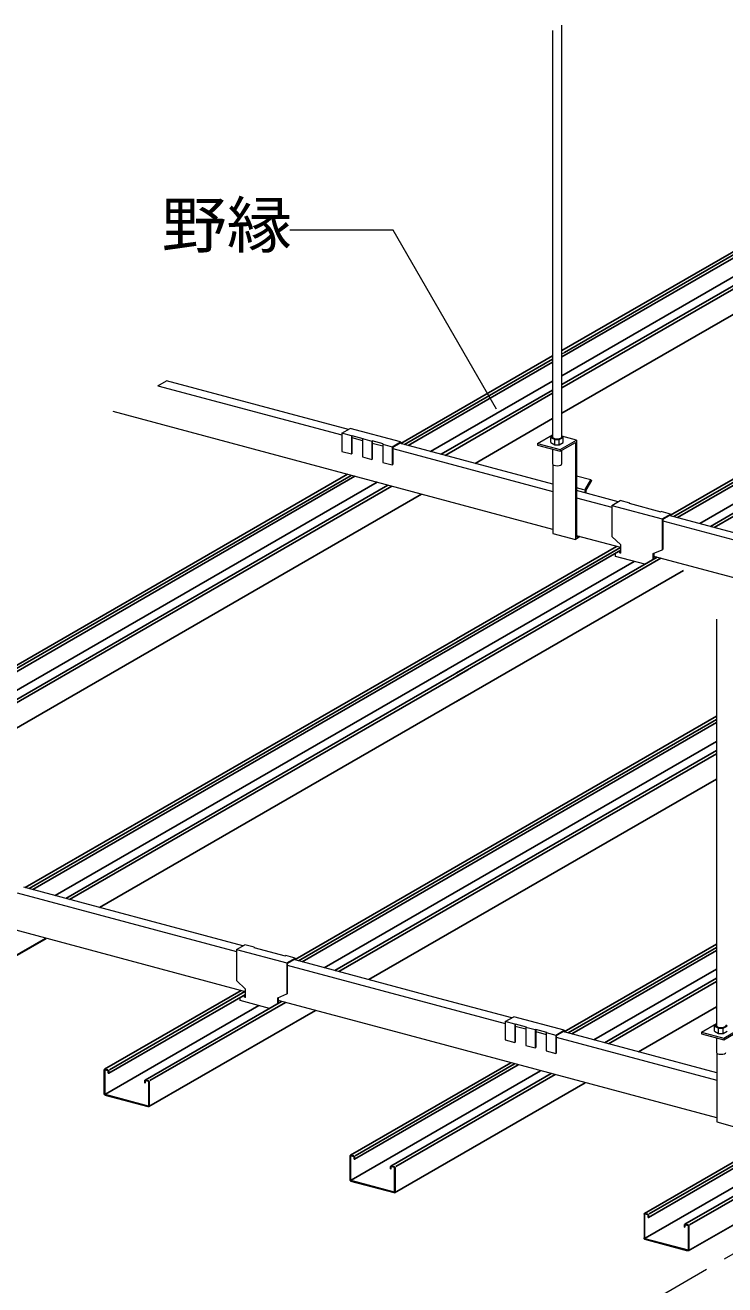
# Model space of a CAD drawing. Units: millimetres on the paper, with parts at other scales. Extents: x -195 to 195, y -1209 to 138.
# Drawn here: x 40 to 73.8, y -80.2 to -19.2 of the extents above; entities that cross this region are included whole.
import ezdxf
from ezdxf.enums import TextEntityAlignment as Align

# ---------------------------------------------------------------- set-up
doc = ezdxf.new("R2010")
doc.units = ezdxf.units.MM
doc.linetypes.add('CHAIN1', pattern=[8, 5, -1, 1, -1])
for name, color, linetype, lineweight in [('5-0_中心線', 4, 'CHAIN1', 9), ('5-1_吊り材', 7, 'Continuous', 18), ('5-2_野縁受け', 3, 'Continuous', 18), ('5-3_野縁', 2, 'Continuous', 25), ('5-5_寸法', 4, 'Continuous', 9), ('5-6_文字', 7, 'Continuous', 18), ('5-A_クリップ', 7, 'Continuous', 18)]:
    doc.layers.add(name, color=color, linetype=linetype, lineweight=lineweight)
doc.styles.add('ＭＳ ゴシック', font='')
doc.styles.get('ＭＳ ゴシック').set_extended_font_data('MS Gothic')

msp = doc.modelspace()

# ---------------------------------------------------------------- linework, layer by layer
at = {"layer": '5-0_中心線'}
msp.add_line((68.639, -81.929), (113.104, -56.257), dxfattribs=at)
at = {"layer": '5-1_吊り材'}
for p, q in [((65.519, -19.496), (65.519, -39.172)), ((65.97, -39.157), (65.97, -19.236)), ((65.97, -35.133), (66.089, -35.064)), ((64.792, -39.476), (65.519, -39.056)), ((64.792, -39.476), (64.792, -39.556)), ((64.792, -39.476), (65.879, -39.767)), ((64.792, -39.556), (65.879, -39.847)), ((65.434, -39.183), (65.519, -39.12)), ((65.624, -39.536), (65.842, -39.536)), ((65.842, -39.536), (66.031, -39.431)), ((65.879, -39.767), (66.676, -39.307)), ((65.879, -39.847), (66.62, -39.419)), ((66.676, -39.307), (65.97, -39.118)), ((66.031, -39.431), (66.031, -39.183)), ((66.62, -39.419), (66.62, -44.116)), ((66.676, -39.307), (66.676, -44.004)), ((65.516, -39.75), (65.516, -40.459)), ((65.879, -39.767), (65.879, -39.847)), ((65.97, -40.459), (65.97, -39.794)), ((65.534, -40.493), (65.534, -43.824)), ((67.139, -41.733), (67.413, -41.258)), ((67.372, -41.234), (67.413, -41.258)), ((67.031, -41.719), (66.676, -41.623)), ((67.084, -41.733), (67.084, -41.86)), ((67.139, -41.875), (67.139, -41.733)), ((65.534, -43.824), (66.62, -44.116)), ((66.853, -43.981), (66.62, -44.116)), ((66.758, -43.956), (66.676, -44.004)), ((73.442, -47.973), (73.442, -67.649)), ((72.715, -67.952), (73.442, -67.532)), ((73.357, -67.659), (73.442, -67.597)), ((72.715, -67.952), (72.715, -68.032)), ((72.715, -67.952), (73.802, -68.243)), ((72.715, -68.032), (73.802, -68.323)), ((73.439, -68.226), (73.439, -68.935)), ((73.546, -68.012), (73.764, -68.012)), ((73.764, -68.012), (73.954, -67.908)), ((73.802, -68.243), (74.598, -67.783)), ((73.802, -68.323), (74.543, -67.895)), ((73.802, -68.243), (73.802, -68.323)), ((73.456, -68.97), (73.456, -72.301)), ((73.456, -72.301), (74.543, -72.592))]:
    msp.add_line(p, q, dxfattribs=at)
for points in [[(65.434, -39.431), (65.434, -39.183), (65.624, -39.287)], [(65.434, -39.431), (65.624, -39.536), (65.624, -39.287), (65.842, -39.287)], [(65.842, -39.536), (65.842, -39.287), (66.031, -39.183), (65.97, -39.138)], [(67.084, -41.733), (67.372, -41.234), (66.676, -41.047)], [(73.764, -68.012), (73.764, -67.764), (73.954, -67.659), (73.892, -67.615)], [(73.357, -67.908), (73.357, -67.659), (73.546, -67.764)], [(73.357, -67.908), (73.546, -68.012), (73.546, -67.764), (73.764, -67.764)]]:
    msp.add_lwpolyline(points, dxfattribs=at)
for centre, start_param in [((65.743, -39.157), 0.169876), ((65.743, -40.458), 0.009069), ((73.666, -67.633), 0.169876), ((73.666, -68.934), 0.009069)]:
    msp.add_ellipse(centre, major_axis=(-0.227, 0), ratio=0.41029, start_param=start_param, end_param=3.132524, dxfattribs=at)
at = {"layer": '5-2_野縁受け'}
for p, q in [((46.433, -36.678), (46.849, -36.438)), ((55.645, -38.795), (46.849, -36.438)), ((46.433, -36.678), (55.332, -39.063)), ((65.534, -43.628), (44.266, -37.929)), ((55.81, -39.191), (56.321, -39.328)), ((56.798, -39.456), (57.31, -39.593)), ((65.534, -41.445), (58.114, -39.457)), ((57.787, -39.721), (65.534, -41.796)), ((68.694, -42.292), (66.676, -41.751)), ((66.676, -42.102), (68.39, -42.562)), ((70.845, -43.219), (81.371, -46.04)), ((81.684, -45.772), (71.163, -42.953)), ((68.824, -44.51), (66.676, -43.934)), ((82.773, -48.247), (70.41, -44.935)), ((39.63, -61.209), (50.232, -64.05)), ((50.536, -63.78), (39.957, -60.945)), ((50.667, -65.998), (35.499, -61.934)), ((59.771, -66.255), (53.006, -64.442)), ((52.687, -64.708), (63.234, -67.534)), ((57.693, -67.881), (52.253, -66.423)), ((63.547, -67.266), (59.771, -66.255)), ((73.456, -72.105), (57.693, -67.881)), ((63.712, -67.662), (64.223, -67.799)), ((64.701, -67.927), (65.212, -68.064)), ((65.689, -68.192), (73.456, -70.273)), ((73.456, -69.922), (66.016, -67.928))]:
    msp.add_line(p, q, dxfattribs=at)
at = {"layer": '5-3_野縁'}
for p, q in [((65.97, -34.974), (86.771, -22.965)), ((65.97, -35.283), (86.982, -23.152)), ((66.089, -35.064), (86.959, -23.015)), ((65.97, -36.627), (88.727, -23.489)), ((65.97, -36.786), (88.915, -23.539)), ((65.97, -36.193), (87.622, -23.692)), ((90.364, -23.927), (65.97, -38.012)), ((71.227, -42.944), (99.79, -26.453)), ((71.384, -43.012), (99.978, -26.504)), ((71.561, -43.06), (100.156, -26.551)), ((72.637, -43.348), (101.232, -26.839)), ((73.152, -43.486), (101.746, -26.977)), ((73.34, -43.537), (101.934, -27.028)), ((58.176, -39.474), (65.519, -35.234)), ((58.364, -39.524), (65.519, -35.393)), ((58.542, -39.571), (65.519, -35.543)), ((59.618, -39.86), (65.519, -36.453)), ((60.132, -39.998), (65.519, -36.887)), ((60.32, -40.048), (65.519, -37.046)), ((65.519, -38.272), (61.77, -40.436)), ((34.793, -52.974), (55.594, -40.965)), ((34.793, -53.133), (55.782, -41.015)), ((34.793, -53.283), (55.959, -41.063)), ((34.793, -54.193), (57.035, -41.351)), ((34.793, -54.627), (57.55, -41.489)), ((34.793, -54.786), (57.738, -41.539)), ((59.187, -41.928), (34.793, -56.012)), ((60.873, -48.922), (68.613, -44.453)), ((60.873, -49.081), (68.801, -44.504)), ((60.873, -49.231), (68.824, -44.64)), ((60.873, -50.575), (70.569, -44.977)), ((60.873, -50.734), (70.757, -45.028)), ((60.058, -50.611), (69.465, -45.18)), ((71.852, -45.621), (60.873, -51.96)), ((40.019, -60.962), (60.936, -48.886)), ((40.207, -61.012), (61.128, -48.934)), ((40.384, -61.06), (60.988, -49.165)), ((41.46, -61.348), (60.423, -50.401)), ((41.975, -61.486), (61.199, -50.387)), ((42.163, -61.537), (61.416, -50.421)), ((61.339, -51.69), (43.612, -61.925)), ((53.07, -64.433), (73.442, -52.671)), ((53.226, -64.501), (73.442, -52.83)), ((53.404, -64.549), (73.442, -52.98)), ((54.48, -64.837), (73.442, -53.889)), ((54.994, -64.975), (73.442, -54.324)), ((55.182, -65.025), (73.442, -54.483)), ((73.442, -55.708), (56.632, -65.414)), ((40.998, -63.417), (32.943, -68.068)), ((41.03, -63.416), (32.975, -68.066)), ((66.078, -67.945), (73.442, -63.693)), ((66.266, -67.995), (73.442, -63.852)), ((66.444, -68.043), (73.442, -64.002)), ((67.52, -68.331), (73.442, -64.912)), ((68.034, -68.469), (73.442, -65.347)), ((68.222, -68.519), (73.442, -65.506)), ((43.857, -69.752), (50.456, -65.942)), ((44.057, -69.945), (50.667, -66.129)), ((44.088, -69.777), (50.644, -65.992)), ((43.893, -70.949), (51.307, -66.669)), ((45.813, -70.276), (52.412, -66.466)), ((54.049, -66.905), (45.995, -71.555)), ((46.044, -70.301), (52.6, -66.516)), ((73.442, -66.731), (69.672, -68.908)), ((55.744, -73.911), (63.496, -69.436)), ((43.839, -70.937), (43.839, -69.787)), ((43.861, -69.793), (43.861, -70.943)), ((43.883, -69.749), (44.013, -69.784)), ((44.013, -69.809), (43.883, -69.774)), ((44.035, -69.939), (44.035, -69.839)), ((44.057, -69.945), (44.035, -69.939)), ((44.057, -69.845), (44.057, -69.945)), ((55.78, -75.109), (64.937, -69.822)), ((55.943, -74.105), (63.861, -69.534)), ((55.975, -73.937), (63.684, -69.486)), ((57.7, -74.435), (65.452, -69.96)), ((57.931, -74.461), (65.64, -70.01)), ((45.795, -70.311), (45.795, -70.411)), ((45.795, -70.411), (45.817, -70.417)), ((45.817, -70.317), (45.817, -70.417)), ((45.969, -70.308), (45.839, -70.273)), ((45.969, -70.333), (45.839, -70.298)), ((45.991, -70.364), (45.991, -71.514)), ((46.013, -71.519), (46.013, -70.369)), ((67.089, -70.399), (57.867, -75.723)), ((45.969, -71.533), (43.883, -70.974)), ((45.963, -71.556), (43.883, -70.999)), ((69.959, -76.727), (76.536, -72.93)), ((70.159, -76.92), (76.747, -73.117)), ((70.19, -76.752), (76.724, -72.98)), ((69.995, -77.925), (77.387, -73.657)), ((71.915, -77.251), (78.492, -73.454)), ((72.146, -77.276), (78.68, -73.504)), ((55.726, -75.097), (55.726, -73.947)), ((55.748, -73.953), (55.748, -75.103)), ((55.769, -73.909), (55.9, -73.944)), ((55.9, -73.969), (55.769, -73.934)), ((55.922, -74.099), (55.922, -73.999)), ((55.943, -74.105), (55.922, -74.099)), ((55.943, -74.005), (55.943, -74.105)), ((80.129, -73.893), (72.078, -78.541)), ((57.682, -74.471), (57.682, -74.571)), ((57.682, -74.571), (57.704, -74.577)), ((57.704, -74.477), (57.704, -74.577)), ((57.856, -74.468), (57.725, -74.433)), ((57.856, -74.493), (57.725, -74.458)), ((57.878, -74.523), (57.878, -75.673)), ((57.899, -75.679), (57.899, -74.529)), ((57.856, -75.693), (55.769, -75.134)), ((57.856, -75.718), (55.769, -75.159)), ((69.963, -76.768), (69.963, -77.918)), ((69.985, -76.724), (70.115, -76.759)), ((70.115, -76.784), (69.985, -76.749)), ((70.137, -76.915), (70.137, -76.815)), ((70.159, -76.92), (70.137, -76.915)), ((70.159, -76.82), (70.159, -76.92)), ((71.898, -77.286), (71.898, -77.386)), ((71.898, -77.386), (71.919, -77.392)), ((71.919, -77.292), (71.919, -77.392)), ((72.071, -77.283), (71.941, -77.248)), ((72.071, -77.308), (71.941, -77.273)), ((72.093, -77.339), (72.093, -78.489)), ((72.115, -78.495), (72.115, -77.345)), ((72.071, -78.508), (69.985, -77.949)), ((72.065, -78.531), (69.985, -77.974))]:
    msp.add_line(p, q, dxfattribs=at)
for centre, major_axis, start_param, end_param in [((43.883, -69.799), (-0.0243, 0.048), 5.691408, 7.262205), ((43.883, -69.799), (0.0121, -0.024), 2.549816, 4.120612), ((44.013, -69.834), (-0.0243, 0.048), 4.120612, 5.691408), ((44.013, -69.834), (0.0121, -0.024), 0.97902, 2.549816), ((45.839, -70.323), (-0.0243, 0.048), 5.691408, 7.262205), ((45.839, -70.323), (0.0121, -0.024), 2.549816, 4.120612), ((45.969, -70.358), (-0.0243, 0.048), 4.120612, 5.691408), ((45.969, -70.358), (0.0121, -0.024), 0.97902, 2.549816), ((43.883, -70.949), (-0.0243, 0.048), 0.97902, 2.549816), ((43.883, -70.949), (0.0121, -0.024), 4.120612, 5.691408), ((45.969, -71.508), (0.0121, -0.024), 5.691408, 7.262205), ((45.969, -71.508), (-0.0243, 0.048), 2.549816, 4.120612), ((55.769, -73.959), (-0.0243, 0.048), 5.691408, 7.262205), ((55.769, -73.959), (0.0121, -0.024), 2.549816, 4.120612), ((55.9, -73.994), (-0.0243, 0.048), 4.120612, 5.691408), ((55.9, -73.994), (0.0121, -0.024), 0.97902, 2.549816), ((57.725, -74.483), (-0.0243, 0.048), 5.691408, 7.262205), ((57.725, -74.483), (0.0121, -0.024), 2.549816, 4.120612), ((57.856, -74.518), (-0.0243, 0.048), 4.120612, 5.691408), ((57.856, -74.518), (0.0121, -0.024), 0.97902, 2.549816), ((55.769, -75.109), (-0.0243, 0.048), 0.97902, 2.549816), ((55.769, -75.109), (0.0121, -0.024), 4.120612, 5.691408), ((57.856, -75.668), (0.0121, -0.024), 5.691408, 7.262205), ((57.856, -75.668), (-0.0243, 0.048), 2.549816, 4.120612), ((69.985, -76.774), (-0.0243, 0.048), 5.691408, 7.262205), ((69.985, -76.774), (0.0121, -0.024), 2.549816, 4.120612), ((70.115, -76.809), (-0.0243, 0.048), 4.120612, 5.691408), ((70.115, -76.809), (0.0121, -0.024), 0.97902, 2.549816), ((71.941, -77.298), (-0.0243, 0.048), 5.691408, 7.262205), ((71.941, -77.298), (0.0121, -0.024), 2.549816, 4.120612), ((72.071, -77.333), (-0.0243, 0.048), 4.120612, 5.691408), ((72.071, -77.333), (0.0121, -0.024), 0.97902, 2.549816), ((69.985, -77.924), (-0.0243, 0.048), 0.97902, 2.549816), ((69.985, -77.924), (0.0121, -0.024), 4.120612, 5.691408), ((72.071, -78.483), (0.0121, -0.024), 5.691408, 7.262205), ((72.071, -78.483), (-0.0243, 0.048), 2.549816, 4.120612)]:
    msp.add_ellipse(centre, major_axis=major_axis, ratio=0.751651, start_param=start_param, end_param=end_param, dxfattribs=at)
at = {"layer": '5-6_文字'}
for p, q in [((57.812, -29.161), (52.812, -29.161)), ((62.812, -37.821), (57.812, -29.161))]:
    msp.add_line(p, q, dxfattribs=at)
at = {"layer": '5-A_クリップ'}
for p, q in [((55.332, -38.975), (55.736, -38.743)), ((55.332, -38.975), (55.332, -39.857)), ((55.789, -39.098), (55.332, -38.975)), ((58.17, -39.395), (55.736, -38.743)), ((55.789, -39.098), (55.81, -39.086)), ((55.789, -39.098), (55.789, -39.979)), ((55.81, -39.086), (55.81, -39.967)), ((55.81, -39.086), (56.342, -39.228)), ((56.321, -39.24), (56.342, -39.228)), ((56.321, -39.24), (56.321, -40.122)), ((56.321, -39.24), (56.778, -39.363)), ((56.778, -39.363), (56.798, -39.351)), ((56.778, -39.363), (56.778, -40.244)), ((56.798, -39.351), (56.798, -40.232)), ((57.331, -39.493), (56.798, -39.351)), ((57.31, -39.505), (57.331, -39.493)), ((57.31, -39.505), (57.31, -40.387)), ((57.31, -39.505), (57.767, -39.628)), ((57.767, -39.628), (58.17, -39.395)), ((57.787, -39.646), (58.149, -39.437)), ((58.149, -39.437), (58.149, -39.466)), ((58.17, -39.395), (58.17, -39.472)), ((55.332, -39.857), (55.789, -39.979)), ((55.789, -39.979), (55.81, -39.967)), ((56.321, -40.122), (56.778, -40.244)), ((57.767, -39.628), (57.767, -40.509)), ((57.787, -39.646), (57.787, -40.497)), ((56.778, -40.244), (56.798, -40.232)), ((57.31, -40.387), (57.767, -40.509)), ((57.767, -40.509), (57.787, -40.497)), ((68.39, -42.467), (68.793, -42.234)), ((68.39, -42.467), (68.39, -43.967)), ((68.39, -42.467), (70.824, -43.119)), ((69.249, -42.357), (68.793, -42.234)), ((69.229, -42.369), (70.75, -42.776)), ((70.75, -42.776), (70.771, -42.764)), ((71.227, -42.887), (70.771, -42.764)), ((70.824, -43.119), (71.227, -42.887)), ((70.824, -43.119), (70.824, -44.619)), ((70.845, -43.137), (71.206, -42.929)), ((70.845, -43.137), (70.845, -44.607)), ((71.085, -42.999), (71.091, -42.995)), ((71.206, -42.929), (71.206, -42.965)), ((71.227, -42.887), (71.227, -42.97)), ((68.39, -43.967), (68.824, -44.384)), ((68.824, -44.784), (68.824, -44.384)), ((68.568, -44.94), (68.568, -44.788)), ((69.979, -45.318), (68.568, -44.94)), ((68.726, -44.697), (68.776, -44.771)), ((68.747, -44.685), (68.797, -44.759)), ((70.389, -44.803), (70.824, -44.619)), ((70.389, -45.081), (70.389, -44.803)), ((70.41, -44.794), (70.41, -45.069)), ((70.824, -44.619), (70.845, -44.607)), ((50.232, -63.956), (50.636, -63.723)), ((50.232, -63.956), (52.666, -64.608)), ((50.232, -63.956), (50.232, -65.456)), ((51.092, -63.845), (50.636, -63.723)), ((51.071, -63.857), (52.592, -64.265)), ((52.592, -64.265), (52.613, -64.253)), ((52.687, -64.626), (53.049, -64.417)), ((53.049, -64.417), (53.049, -64.453)), ((53.07, -64.375), (53.07, -64.459)), ((52.666, -64.608), (52.666, -66.108)), ((52.687, -64.626), (52.687, -66.096)), ((50.232, -65.456), (50.667, -65.872)), ((50.411, -66.428), (50.411, -66.277)), ((50.569, -66.185), (50.619, -66.259)), ((50.59, -66.173), (50.639, -66.247)), ((50.667, -66.272), (50.667, -65.872)), ((52.232, -66.291), (52.666, -66.108)), ((52.232, -66.57), (52.232, -66.291)), ((52.253, -66.283), (52.253, -66.558)), ((52.666, -66.108), (52.687, -66.096)), ((51.822, -66.807), (50.411, -66.428)), ((63.234, -67.447), (63.638, -67.214)), ((63.234, -67.447), (63.234, -68.328)), ((63.691, -67.569), (63.234, -67.447)), ((66.072, -67.866), (63.638, -67.214)), ((63.691, -67.569), (63.712, -67.557)), ((63.691, -67.569), (63.691, -68.45)), ((63.712, -67.557), (63.712, -68.438)), ((63.712, -67.557), (64.244, -67.7)), ((64.223, -67.712), (64.244, -67.7)), ((64.223, -67.712), (64.223, -68.593)), ((64.223, -67.712), (64.68, -67.834)), ((64.68, -67.834), (64.701, -67.822)), ((64.68, -67.834), (64.68, -68.715)), ((64.701, -67.822), (64.701, -68.703)), ((65.233, -67.965), (64.701, -67.822)), ((65.212, -67.977), (65.233, -67.965)), ((65.212, -67.977), (65.212, -68.858)), ((65.212, -67.977), (65.669, -68.099)), ((65.669, -68.099), (66.072, -67.866)), ((65.669, -68.099), (65.669, -68.98)), ((65.689, -68.117), (66.051, -67.908)), ((65.689, -68.117), (65.689, -68.968)), ((66.051, -67.908), (66.051, -67.937)), ((66.072, -67.866), (66.072, -67.943)), ((63.234, -68.328), (63.691, -68.45)), ((63.691, -68.45), (63.712, -68.438)), ((64.223, -68.593), (64.68, -68.715)), ((64.68, -68.715), (64.701, -68.703)), ((65.212, -68.858), (65.669, -68.98)), ((65.669, -68.98), (65.689, -68.968))]:
    msp.add_line(p, q, dxfattribs=at)
for points in [[(69.229, -42.369), (69.249, -42.357), (69.249, -42.374)], [(68.824, -44.784), (68.776, -44.771), (68.797, -44.759), (68.824, -44.766)], [(51.071, -63.857), (51.092, -63.845), (51.092, -63.863)], [(52.666, -64.608), (53.07, -64.375), (52.613, -64.253)], [(50.667, -66.272), (50.619, -66.259), (50.639, -66.247), (50.667, -66.255)]]:
    msp.add_lwpolyline(points, dxfattribs=at)

# ---------------------------------------------------------------- texts
at = {"layer": '5-5_寸法', "insert": (-7.697, -80.104), "char_height": 2.566, "attachment_point": 7, "rotation": 345, "style": 'ＭＳ ゴシック'}
msp.add_mtext('\\T1.16;1m以上離して千鳥に配置する', dxfattribs=at)
at = {"layer": '5-6_文字', "style": 'ＭＳ ゴシック', "width": 1.05}
msp.add_text('野縁', height=2.199, dxfattribs=at).set_placement((46.612, -30.661), align=Align.BOTTOM_LEFT)

doc.saveas('drawing.dxf')
